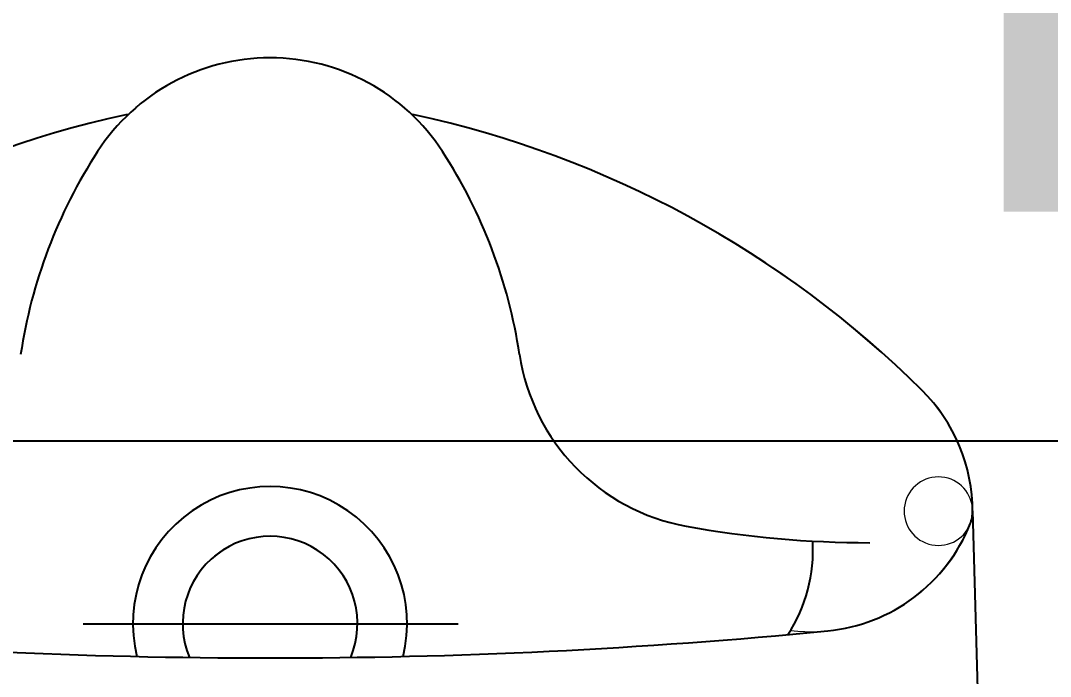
# Model space of a CAD drawing. Header units: millimetres. Extents: x 2148 to 2681, y 758 to 986.
# Drawn here: x 2352.0547 to 2352.4554, y 875.427 to 875.682 of the extents above; entities that cross this region are included whole.
import ezdxf

# ---------------------------------------------------------------- set-up
doc = ezdxf.new("R2010")
doc.units = ezdxf.units.MM
doc.linetypes.add('CENTER2', pattern=[28.575000000000003, 19.05, -3.175, 3.175, -3.175])
for name, color, linetype in [('0.1', 193, 'Continuous'), ('0.4', 121, 'Continuous'), ('S_GRID LINES', 252, 'Continuous')]:
    doc.layers.add(name, color=color, linetype=linetype)
doc.styles.add('MMTX$0$ESMX$0$X-OPTA1D', font='x-opta1d')

msp = doc.modelspace()

# ---------------------------------------------------------------- linework, layer by layer
at = {"layer": '0.1'}
for p, q in [((2352.425103423848, 875.4913579669908, -2.220439746692983e-08), (2352.4316394602, 875.2475279516318, -2.220439746692983e-08)), ((2352.425103423848, 875.4913579669908, -2.220439746692983e-08), (2352.4316394602, 875.2475279516318, -2.220439746692983e-08)), ((2352.425103423848, 875.4913579669908, -2.220439746692983e-08), (2352.4316394602, 875.2475279516318, -2.220439746692983e-08)), ((2352.425103423848, 875.4913579669908, -2.220439746692983e-08), (2352.4316394602, 875.2475279516318, -2.220439746692983e-08)), ((2352.425103423848, 875.4913579669908, -2.220439746692983e-08), (2352.4316394602, 875.2475279516318, -2.220439746692983e-08)), ((2352.425103423848, 875.4913579669908, -2.220439746692983e-08), (2352.4316394602, 875.2475279516318, -2.220439746692983e-08)), ((2352.425103423848, 875.4913579669908, -2.220439746692983e-08), (2352.4316394602, 875.2475279516318, -2.220439746692983e-08)), ((2352.425103423848, 875.4913579669908, -2.220439746692983e-08), (2352.4316394602, 875.2475279516318, -2.220439746692983e-08)), ((2352.425103423848, 875.4913579669908, -2.220439746692983e-08), (2352.4316394602, 875.2475279516318, -2.220439746692983e-08)), ((2352.425103423848, 875.4913579669908, -2.220439746692983e-08), (2352.4316394602, 875.2475279516318, -2.220439746692983e-08)), ((2352.079120438219, 875.4475274516105, -2.220439746692983e-08), (2352.224984440626, 875.4475274516105, -2.220439746692983e-08)), ((2352.079120438219, 875.4475274516105, -2.220439746692983e-08), (2352.224984440626, 875.4475274516105, -2.220439746692983e-08)), ((2352.079120438219, 875.4475274516105, -2.220439746692983e-08), (2352.224984440626, 875.4475274516105, -2.220439746692983e-08)), ((2352.079120438219, 875.4475274516105, -2.220439746692983e-08), (2352.224984440626, 875.4475274516105, -2.220439746692983e-08)), ((2352.079120438219, 875.4475274516105, -2.220439746692983e-08), (2352.224984440626, 875.4475274516105, -2.220439746692983e-08)), ((2352.079120438219, 875.4475274516105, -2.220439746692983e-08), (2352.224984440626, 875.4475274516105, -2.220439746692983e-08)), ((2352.079120438219, 875.4475274516105, -2.220439746692983e-08), (2352.224984440626, 875.4475274516105, -2.220439746692983e-08)), ((2352.079120438219, 875.4475274516105, -2.220439746692983e-08), (2352.224984440626, 875.4475274516105, -2.220439746692983e-08)), ((2352.079120438219, 875.4475274516105, -2.220439746692983e-08), (2352.224984440626, 875.4475274516105, -2.220439746692983e-08)), ((2352.079120438219, 875.4475274516105, -2.220439746692983e-08), (2352.224984440626, 875.4475274516105, -2.220439746692983e-08))]:
    msp.add_line(p, q, dxfattribs=at)
for centre, radius, start, end in [((2352.151772047706, 875.5875271015927, -2.220439746692983e-08), 0.079999799998, 32.95790810857712, 147.0420918914229), ((2352.151772047706, 875.5875271015927, -2.220439746692983e-08), 0.079999799998, 32.95790810857712, 147.0420918914229), ((2352.151772047706, 875.5875271015927, -2.220439746692983e-08), 0.079999799998, 32.95790810857712, 147.0420918914229), ((2352.151772047706, 875.5875271015927, -2.220439746692983e-08), 0.079999799998, 32.95790810857712, 147.0420918914229), ((2352.151772047706, 875.5875271015927, -2.220439746692983e-08), 0.079999799998, 32.95790810857712, 147.0420918914229), ((2352.151772047706, 875.5875271015927, -2.220439746692983e-08), 0.079999799998, 32.95790810857712, 147.0420918914229), ((2352.151772047706, 875.5875271015927, -2.220439746692983e-08), 0.079999799998, 32.95790810857712, 147.0420918914229), ((2352.151772047706, 875.5875271015927, -2.220439746692983e-08), 0.079999799998, 32.95790810857712, 147.0420918914229), ((2352.151772047706, 875.5875271015927, -2.220439746692983e-08), 0.079999799998, 32.95790810857712, 147.0420918914229), ((2352.151772047706, 875.5875271015927, -2.220439746692983e-08), 0.079999799998, 32.95790810857712, 147.0420918914229), ((2352.179818802449, 875.2542595358343, -2.220439746692983e-08), 0.3999989999899999, 102.1429334334428, 134.7601460619182), ((2352.179818802449, 875.2542595358343, -2.220439746692983e-08), 0.3999989999899999, 102.1429334334428, 134.7601460619182), ((2352.179818802449, 875.2542595358343, -2.220439746692983e-08), 0.3999989999899999, 102.1429334334428, 134.7601460619182), ((2352.179818802449, 875.2542595358343, -2.220439746692983e-08), 0.3999989999899999, 102.1429334334428, 134.7601460619182), ((2352.179818802449, 875.2542595358343, -2.220439746692983e-08), 0.3999989999899999, 102.1429334334428, 134.7601460619182), ((2352.179818802449, 875.2542595358343, -2.220439746692983e-08), 0.3999989999899999, 102.1429334334428, 134.7601460619182), ((2352.179818802449, 875.2542595358343, -2.220439746692983e-08), 0.3999989999899999, 102.1429334334428, 134.7601460619182), ((2352.179818802449, 875.2542595358343, -2.220439746692983e-08), 0.3999989999899999, 102.1429334334428, 134.7601460619182), ((2352.179818802449, 875.2542595358343, -2.220439746692983e-08), 0.3999989999899999, 102.1429334334428, 134.7601460619182), ((2352.179818802449, 875.2542595358343, -2.220439746692983e-08), 0.3999989999899999, 102.1429334334428, 134.7601460619182), ((2352.151772047706, 875.3846093284326, -2.220439746692983e-08), 0.2666659999933416, 101.9264656363215, 102.1429334334428), ((2352.151772047706, 875.3846093284326, -2.220439746692983e-08), 0.2666659999933416, 101.9264656363215, 102.1429334334428), ((2352.151772047706, 875.3846093284326, -2.220439746692983e-08), 0.2666659999933416, 101.9264656363215, 102.1429334334428), ((2352.151772047706, 875.3846093284326, -2.220439746692983e-08), 0.2666659999933416, 101.9264656363215, 102.1429334334428), ((2352.151772047706, 875.3846093284326, -2.220439746692983e-08), 0.2666659999933416, 101.9264656363215, 102.1429334334428), ((2352.151772047706, 875.3846093284326, -2.220439746692983e-08), 0.2666659999933416, 101.9264656363215, 102.1429334334428), ((2352.151772047706, 875.3846093284326, -2.220439746692983e-08), 0.2666659999933416, 101.9264656363215, 102.1429334334428), ((2352.151772047706, 875.3846093284326, -2.220439746692983e-08), 0.2666659999933416, 101.9264656363215, 102.1429334334428), ((2352.151772047706, 875.3846093284326, -2.220439746692983e-08), 0.2666659999933416, 101.9264656363215, 102.1429334334428), ((2352.151772047706, 875.3846093284326, -2.220439746692983e-08), 0.2666659999933416, 101.9264656363215, 102.1429334334428), ((2352.151772047706, 875.3846093284326, -2.220439746692983e-08), 0.2666659999933416, 77.85706656655718, 78.07353436367852), ((2352.151772047706, 875.3846093284326, -2.220439746692983e-08), 0.2666659999933416, 77.85706656655718, 78.07353436367852), ((2352.151772047706, 875.3846093284326, -2.220439746692983e-08), 0.2666659999933416, 77.85706656655718, 78.07353436367852), ((2352.151772047706, 875.3846093284326, -2.220439746692983e-08), 0.2666659999933416, 77.85706656655718, 78.07353436367852), ((2352.151772047706, 875.3846093284326, -2.220439746692983e-08), 0.2666659999933416, 77.85706656655718, 78.07353436367852), ((2352.151772047706, 875.3846093284326, -2.220439746692983e-08), 0.2666659999933416, 77.85706656655718, 78.07353436367852), ((2352.151772047706, 875.3846093284326, -2.220439746692983e-08), 0.2666659999933416, 77.85706656655718, 78.07353436367852), ((2352.151772047706, 875.3846093284326, -2.220439746692983e-08), 0.2666659999933416, 77.85706656655718, 78.07353436367852), ((2352.151772047706, 875.3846093284326, -2.220439746692983e-08), 0.2666659999933416, 77.85706656655718, 78.07353436367852), ((2352.151772047706, 875.3846093284326, -2.220439746692983e-08), 0.2666659999933416, 77.85706656655718, 78.07353436367852), ((2352.123725292995, 875.2542595358343, -2.220439746692983e-08), 0.3999989999899999, 45.23985393808178, 77.85706656655718), ((2352.123725292995, 875.2542595358343, -2.220439746692983e-08), 0.3999989999899999, 45.23985393808178, 77.85706656655718), ((2352.123725292995, 875.2542595358343, -2.220439746692983e-08), 0.3999989999899999, 45.23985393808178, 77.85706656655718), ((2352.123725292995, 875.2542595358343, -2.220439746692983e-08), 0.3999989999899999, 45.23985393808178, 77.85706656655718), ((2352.123725292995, 875.2542595358343, -2.220439746692983e-08), 0.3999989999899999, 45.23985393808178, 77.85706656655718), ((2352.123725292995, 875.2542595358343, -2.220439746692983e-08), 0.3999989999899999, 45.23985393808178, 77.85706656655718), ((2352.123725292995, 875.2542595358343, -2.220439746692983e-08), 0.3999989999899999, 45.23985393808178, 77.85706656655718), ((2352.123725292995, 875.2542595358343, -2.220439746692983e-08), 0.3999989999899999, 45.23985393808178, 77.85706656655718), ((2352.123725292995, 875.2542595358343, -2.220439746692983e-08), 0.3999989999899999, 45.23985393808178, 77.85706656655718), ((2352.123725292995, 875.2542595358343, -2.220439746692983e-08), 0.3999989999899999, 45.23985393808178, 77.85706656655718), ((2352.252460250771, 875.5222445329662, -2.220439746692983e-08), 0.199999499995, 147.0420918914229, 171.3901035833377), ((2352.252460250771, 875.5222445329662, -2.220439746692983e-08), 0.199999499995, 147.0420918914229, 171.3901035833377), ((2352.252460250771, 875.5222445329662, -2.220439746692983e-08), 0.199999499995, 147.0420918914229, 171.3901035833377), ((2352.252460250771, 875.5222445329662, -2.220439746692983e-08), 0.199999499995, 147.0420918914229, 171.3901035833377), ((2352.252460250771, 875.5222445329662, -2.220439746692983e-08), 0.199999499995, 147.0420918914229, 171.3901035833377), ((2352.252460250771, 875.5222445329662, -2.220439746692983e-08), 0.199999499995, 147.0420918914229, 171.3901035833377), ((2352.252460250771, 875.5222445329662, -2.220439746692983e-08), 0.199999499995, 147.0420918914229, 171.3901035833377), ((2352.252460250771, 875.5222445329662, -2.220439746692983e-08), 0.199999499995, 147.0420918914229, 171.3901035833377), ((2352.252460250771, 875.5222445329662, -2.220439746692983e-08), 0.199999499995, 147.0420918914229, 171.3901035833377), ((2352.252460250771, 875.5222445329662, -2.220439746692983e-08), 0.199999499995, 147.0420918914229, 171.3901035833377), ((2352.051083844673, 875.5222445329662, -2.220439746692983e-08), 0.199999499995, 8.609896416662309, 32.95790810857712), ((2352.051083844673, 875.5222445329662, -2.220439746692983e-08), 0.199999499995, 8.609896416662309, 32.95790810857712), ((2352.051083844673, 875.5222445329662, -2.220439746692983e-08), 0.199999499995, 8.609896416662309, 32.95790810857712), ((2352.051083844673, 875.5222445329662, -2.220439746692983e-08), 0.199999499995, 8.609896416662309, 32.95790810857712), ((2352.051083844673, 875.5222445329662, -2.220439746692983e-08), 0.199999499995, 8.609896416662309, 32.95790810857712), ((2352.051083844673, 875.5222445329662, -2.220439746692983e-08), 0.199999499995, 8.609896416662309, 32.95790810857712), ((2352.051083844673, 875.5222445329662, -2.220439746692983e-08), 0.199999499995, 8.609896416662309, 32.95790810857712), ((2352.051083844673, 875.5222445329662, -2.220439746692983e-08), 0.199999499995, 8.609896416662309, 32.95790810857712), ((2352.051083844673, 875.5222445329662, -2.220439746692983e-08), 0.199999499995, 8.609896416662309, 32.95790810857712), ((2352.051083844673, 875.5222445329662, -2.220439746692983e-08), 0.199999499995, 8.609896416662309, 32.95790810857712), ((2352.327927703119, 875.5641621430066, -2.220439746692983e-08), 0.079999799998, 188.6098964166623, 259.7071829857526), ((2352.327927703119, 875.5641621430066, -2.220439746692983e-08), 0.079999799998, 188.6098964166623, 259.7071829857526), ((2352.327927703119, 875.5641621430066, -2.220439746692983e-08), 0.079999799998, 188.6098964166623, 259.7071829857526), ((2352.327927703119, 875.5641621430066, -2.220439746692983e-08), 0.079999799998, 188.6098964166623, 259.7071829857526), ((2352.327927703119, 875.5641621430066, -2.220439746692983e-08), 0.079999799998, 188.6098964166623, 259.7071829857526), ((2352.327927703119, 875.5641621430066, -2.220439746692983e-08), 0.079999799998, 188.6098964166623, 259.7071829857526), ((2352.327927703119, 875.5641621430066, -2.220439746692983e-08), 0.079999799998, 188.6098964166623, 259.7071829857526), ((2352.327927703119, 875.5641621430066, -2.220439746692983e-08), 0.079999799998, 188.6098964166623, 259.7071829857526), ((2352.327927703119, 875.5641621430066, -2.220439746692983e-08), 0.079999799998, 188.6098964166623, 259.7071829857526), ((2352.327927703119, 875.5641621430066, -2.220439746692983e-08), 0.079999799998, 188.6098964166623, 259.7071829857526), ((2352.358438197721, 875.4909458427817, -2.220439746692983e-08), 0.06666649999833334, 0, 45.23985393808178), ((2352.358438197721, 875.4909458427817, -2.220439746692983e-08), 0.06666649999833334, 0, 45.23985393808178), ((2352.358438197721, 875.4909458427817, -2.220439746692983e-08), 0.06666649999833334, 0, 45.23985393808178), ((2352.358438197721, 875.4909458427817, -2.220439746692983e-08), 0.06666649999833334, 0, 45.23985393808178), ((2352.358438197721, 875.4909458427817, -2.220439746692983e-08), 0.06666649999833334, 0, 45.23985393808178), ((2352.358438197721, 875.4909458427817, -2.220439746692983e-08), 0.06666649999833334, 0, 45.23985393808178), ((2352.358438197721, 875.4909458427817, -2.220439746692983e-08), 0.06666649999833334, 0, 45.23985393808178), ((2352.358438197721, 875.4909458427817, -2.220439746692983e-08), 0.06666649999833334, 0, 45.23985393808178), ((2352.358438197721, 875.4909458427817, -2.220439746692983e-08), 0.06666649999833334, 0, 45.23985393808178), ((2352.358438197721, 875.4909458427817, -2.220439746692983e-08), 0.06666649999833334, 0, 45.23985393808178), ((2352.151772047706, 875.4475274516105, -2.220439746692983e-08), 0.05333319999866666, 346.1859408485906, 193.8140591514094), ((2352.151772047706, 875.4475274516105, -2.220439746692983e-08), 0.05333319999866666, 346.1859408485906, 193.8140591514094), ((2352.151772047706, 875.4475274516105, -2.220439746692983e-08), 0.05333319999866666, 346.1859408485906, 193.8140591514094), ((2352.151772047706, 875.4475274516105, -2.220439746692983e-08), 0.05333319999866666, 346.1859408485906, 193.8140591514094), ((2352.151772047706, 875.4475274516105, -2.220439746692983e-08), 0.05333319999866666, 346.1859408485906, 193.8140591514094), ((2352.151772047706, 875.4475274516105, -2.220439746692983e-08), 0.05333319999866666, 346.1859408485906, 193.8140591514094), ((2352.151772047706, 875.4475274516105, -2.220439746692983e-08), 0.05333319999866666, 346.1859408485906, 193.8140591514094), ((2352.151772047706, 875.4475274516105, -2.220439746692983e-08), 0.05333319999866666, 346.1859408485906, 193.8140591514094), ((2352.151772047706, 875.4475274516105, -2.220439746692983e-08), 0.05333319999866666, 346.1859408485906, 193.8140591514094), ((2352.151772047706, 875.4475274516105, -2.220439746692983e-08), 0.05333319999866666, 346.1859408485906, 193.8140591514094), ((2352.411770378611, 875.491275542149, -2.220439746692983e-08), 0.01333329999966667, 338.2052513048289, 0.354197793494973), ((2352.411770378611, 875.491275542149, -2.220439746692983e-08), 0.01333329999966667, 338.2052513048289, 0.354197793494973), ((2352.411770378611, 875.491275542149, -2.220439746692983e-08), 0.01333329999966667, 338.2052513048289, 0.354197793494973), ((2352.411770378611, 875.491275542149, -2.220439746692983e-08), 0.01333329999966667, 338.2052513048289, 0.354197793494973), ((2352.411770378611, 875.491275542149, -2.220439746692983e-08), 0.01333329999966667, 338.2052513048289, 0.354197793494973), ((2352.411770378611, 875.491275542149, -2.220439746692983e-08), 0.01333329999966667, 338.2052513048289, 0.354197793494973), ((2352.411770378611, 875.491275542149, -2.220439746692983e-08), 0.01333329999966667, 338.2052513048289, 0.354197793494973), ((2352.411770378611, 875.491275542149, -2.220439746692983e-08), 0.01333329999966667, 338.2052513048289, 0.354197793494973), ((2352.411770378611, 875.491275542149, -2.220439746692983e-08), 0.01333329999966667, 338.2052513048289, 0.354197793494973), ((2352.411770378611, 875.491275542149, -2.220439746692983e-08), 0.01333329999966667, 338.2052513048289, 0.354197793494973), ((2352.385104797716, 875.879011738604, -2.220439746692983e-08), 0.3999989999899999, 259.7071829857526, 270), ((2352.385104797716, 875.879011738604, -2.220439746692983e-08), 0.3999989999899999, 259.7071829857526, 270), ((2352.385104797716, 875.879011738604, -2.220439746692983e-08), 0.3999989999899999, 259.7071829857526, 270), ((2352.385104797716, 875.879011738604, -2.220439746692983e-08), 0.3999989999899999, 259.7071829857526, 270), ((2352.385104797716, 875.879011738604, -2.220439746692983e-08), 0.3999989999899999, 259.7071829857526, 270), ((2352.385104797716, 875.879011738604, -2.220439746692983e-08), 0.3999989999899999, 259.7071829857526, 270), ((2352.385104797716, 875.879011738604, -2.220439746692983e-08), 0.3999989999899999, 259.7071829857526, 270), ((2352.385104797716, 875.879011738604, -2.220439746692983e-08), 0.3999989999899999, 259.7071829857526, 270), ((2352.385104797716, 875.879011738604, -2.220439746692983e-08), 0.3999989999899999, 259.7071829857526, 270), ((2352.385104797716, 875.879011738604, -2.220439746692983e-08), 0.3999989999899999, 259.7071829857526, 270), ((2352.362249443243, 875.5110772385331, -2.220439746692983e-08), 0.06666649999833334, 275.5579196270638, 338.2052513048289), ((2352.362249443243, 875.5110772385331, -2.220439746692983e-08), 0.06666649999833334, 275.5579196270638, 338.2052513048289), ((2352.362249443243, 875.5110772385331, -2.220439746692983e-08), 0.06666649999833334, 275.5579196270638, 338.2052513048289), ((2352.362249443243, 875.5110772385331, -2.220439746692983e-08), 0.06666649999833334, 275.5579196270638, 338.2052513048289), ((2352.362249443243, 875.5110772385331, -2.220439746692983e-08), 0.06666649999833334, 275.5579196270638, 338.2052513048289), ((2352.362249443243, 875.5110772385331, -2.220439746692983e-08), 0.06666649999833334, 275.5579196270638, 338.2052513048289), ((2352.362249443243, 875.5110772385331, -2.220439746692983e-08), 0.06666649999833334, 275.5579196270638, 338.2052513048289), ((2352.362249443243, 875.5110772385331, -2.220439746692983e-08), 0.06666649999833334, 275.5579196270638, 338.2052513048289), ((2352.362249443243, 875.5110772385331, -2.220439746692983e-08), 0.06666649999833334, 275.5579196270638, 338.2052513048289), ((2352.362249443243, 875.5110772385331, -2.220439746692983e-08), 0.06666649999833334, 275.5579196270638, 338.2052513048289), ((2352.151772047706, 875.4475274516105, -2.220439746692983e-08), 0.03399991499915, 337.3130539478161, 202.6869460521839), ((2352.151772047706, 875.4475274516105, -2.220439746692983e-08), 0.03399991499915, 337.3130539478161, 202.6869460521839), ((2352.151772047706, 875.4475274516105, -2.220439746692983e-08), 0.03399991499915, 337.3130539478161, 202.6869460521839), ((2352.151772047706, 875.4475274516105, -2.220439746692983e-08), 0.03399991499915, 337.3130539478161, 202.6869460521839), ((2352.151772047706, 875.4475274516105, -2.220439746692983e-08), 0.03399991499915, 337.3130539478161, 202.6869460521839), ((2352.151772047706, 875.4475274516105, -2.220439746692983e-08), 0.03399991499915, 337.3130539478161, 202.6869460521839), ((2352.151772047706, 875.4475274516105, -2.220439746692983e-08), 0.03399991499915, 337.3130539478161, 202.6869460521839), ((2352.151772047706, 875.4475274516105, -2.220439746692983e-08), 0.03399991499915, 337.3130539478161, 202.6869460521839), ((2352.151772047706, 875.4475274516105, -2.220439746692983e-08), 0.03399991499915, 337.3130539478161, 202.6869460521839), ((2352.151772047706, 875.4475274516105, -2.220439746692983e-08), 0.03399991499915, 337.3130539478161, 202.6869460521839), ((2352.302985696844, 875.4760717139823, -2.220439746692983e-08), 0.05999984999849999, 326.8616794757604, 3.400537915627815), ((2352.302985696844, 875.4760717139823, -2.220439746692983e-08), 0.05999984999849999, 326.8616794757604, 3.400537915627815), ((2352.302985696844, 875.4760717139823, -2.220439746692983e-08), 0.05999984999849999, 326.8616794757604, 3.400537915627815), ((2352.302985696844, 875.4760717139823, -2.220439746692983e-08), 0.05999984999849999, 326.8616794757604, 3.400537915627815), ((2352.302985696844, 875.4760717139823, -2.220439746692983e-08), 0.05999984999849999, 326.8616794757604, 3.400537915627815), ((2352.302985696844, 875.4760717139823, -2.220439746692983e-08), 0.05999984999849999, 326.8616794757604, 3.400537915627815), ((2352.302985696844, 875.4760717139823, -2.220439746692983e-08), 0.05999984999849999, 326.8616794757604, 3.400537915627815), ((2352.302985696844, 875.4760717139823, -2.220439746692983e-08), 0.05999984999849999, 326.8616794757604, 3.400537915627815), ((2352.302985696844, 875.4760717139823, -2.220439746692983e-08), 0.05999984999849999, 326.8616794757604, 3.400537915627815), ((2352.302985696844, 875.4760717139823, -2.220439746692983e-08), 0.05999984999849999, 326.8616794757604, 3.400537915627815), ((2352.151772047706, 877.6740478898523, -2.220439746692983e-08), 2.239853738247487, 264.4420803729362, 275.5579196270638), ((2352.151772047706, 877.6740478898523, -2.220439746692983e-08), 2.239853738247487, 264.4420803729362, 275.5579196270638), ((2352.151772047706, 877.6740478898523, -2.220439746692983e-08), 2.239853738247487, 264.4420803729362, 275.5579196270638), ((2352.151772047706, 877.6740478898523, -2.220439746692983e-08), 2.239853738247487, 264.4420803729362, 275.5579196270638), ((2352.151772047706, 877.6740478898523, -2.220439746692983e-08), 2.239853738247487, 264.4420803729362, 275.5579196270638), ((2352.151772047706, 877.6740478898523, -2.220439746692983e-08), 2.239853738247487, 264.4420803729362, 275.5579196270638), ((2352.151772047706, 877.6740478898523, -2.220439746692983e-08), 2.239853738247487, 264.4420803729362, 275.5579196270638), ((2352.151772047706, 877.6740478898523, -2.220439746692983e-08), 2.239853738247487, 264.4420803729362, 275.5579196270638), ((2352.151772047706, 877.6740478898523, -2.220439746692983e-08), 2.239853738247487, 264.4420803729362, 275.5579196270638), ((2352.151772047706, 877.6740478898523, -2.220439746692983e-08), 2.239853738247487, 264.4420803729362, 275.5579196270638)]:
    msp.add_arc(centre, radius, start, end, dxfattribs=at)
at = {"layer": '0.4', "color": 193, "lineweight": 0, "ltscale": 0.5}
for p, q in [((2352.425103423848, 875.4913579669908, -2.220439746692983e-08), (2352.4316394602, 875.2475279516318, -2.220439746692983e-08)), ((2352.425103423848, 875.4913579669908, -2.220439746692983e-08), (2352.4316394602, 875.2475279516318, -2.220439746692983e-08)), ((2352.425103423848, 875.4913579669908, -2.220439746692983e-08), (2352.4316394602, 875.2475279516318, -2.220439746692983e-08)), ((2352.425103423848, 875.4913579669908, -2.220439746692983e-08), (2352.4316394602, 875.2475279516318, -2.220439746692983e-08)), ((2352.425103423848, 875.4913579669908, -2.220439746692983e-08), (2352.4316394602, 875.2475279516318, -2.220439746692983e-08)), ((2352.425103423848, 875.4913579669908, -2.220439746692983e-08), (2352.4316394602, 875.2475279516318, -2.220439746692983e-08)), ((2352.425103423848, 875.4913579669908, -2.220439746692983e-08), (2352.4316394602, 875.2475279516318, -2.220439746692983e-08)), ((2352.425103423848, 875.4913579669908, -2.220439746692983e-08), (2352.4316394602, 875.2475279516318, -2.220439746692983e-08)), ((2352.425103423848, 875.4913579669908, -2.220439746692983e-08), (2352.4316394602, 875.2475279516318, -2.220439746692983e-08)), ((2352.425103423848, 875.4913579669908, -2.220439746692983e-08), (2352.4316394602, 875.2475279516318, -2.220439746692983e-08)), ((2352.185771962709, 875.4475274516105, -2.220439746692983e-08), (2352.117772132705, 875.4475274516105, -2.220439746692983e-08)), ((2352.185771962709, 875.4475274516105, -2.220439746692983e-08), (2352.117772132705, 875.4475274516105, -2.220439746692983e-08)), ((2352.185771962709, 875.4475274516105, -2.220439746692983e-08), (2352.117772132705, 875.4475274516105, -2.220439746692983e-08)), ((2352.185771962709, 875.4475274516105, -2.220439746692983e-08), (2352.117772132705, 875.4475274516105, -2.220439746692983e-08)), ((2352.185771962709, 875.4475274516105, -2.220439746692983e-08), (2352.117772132705, 875.4475274516105, -2.220439746692983e-08)), ((2352.185771962709, 875.4475274516105, -2.220439746692983e-08), (2352.117772132705, 875.4475274516105, -2.220439746692983e-08)), ((2352.185771962709, 875.4475274516105, -2.220439746692983e-08), (2352.117772132705, 875.4475274516105, -2.220439746692983e-08)), ((2352.185771962709, 875.4475274516105, -2.220439746692983e-08), (2352.117772132705, 875.4475274516105, -2.220439746692983e-08)), ((2352.185771962709, 875.4475274516105, -2.220439746692983e-08), (2352.117772132705, 875.4475274516105, -2.220439746692983e-08)), ((2352.185771962709, 875.4475274516105, -2.220439746692983e-08), (2352.117772132705, 875.4475274516105, -2.220439746692983e-08))]:
    msp.add_line(p, q, dxfattribs=at)
for centre, radius, start, end in [((2352.151772047706, 875.5875271015927, -2.220439746692983e-08), 0.07999979999800688, 46.46142057375373, 133.5385794262463), ((2352.151772047706, 875.5875271015927, -2.220439746692983e-08), 0.07999979999800688, 46.46142057375373, 133.5385794262463), ((2352.151772047706, 875.5875271015927, -2.220439746692983e-08), 0.07999979999800688, 46.46142057375373, 133.5385794262463), ((2352.151772047706, 875.5875271015927, -2.220439746692983e-08), 0.07999979999800688, 46.46142057375373, 133.5385794262463), ((2352.151772047706, 875.5875271015927, -2.220439746692983e-08), 0.07999979999800688, 46.46142057375373, 133.5385794262463), ((2352.151772047706, 875.5875271015927, -2.220439746692983e-08), 0.07999979999800688, 46.46142057375373, 133.5385794262463), ((2352.151772047706, 875.5875271015927, -2.220439746692983e-08), 0.07999979999800688, 46.46142057375373, 133.5385794262463), ((2352.151772047706, 875.5875271015927, -2.220439746692983e-08), 0.07999979999800688, 46.46142057375373, 133.5385794262463), ((2352.151772047706, 875.5875271015927, -2.220439746692983e-08), 0.07999979999800688, 46.46142057375373, 133.5385794262463), ((2352.151772047706, 875.5875271015927, -2.220439746692983e-08), 0.07999979999800688, 46.46142057375373, 133.5385794262463), ((2352.179818802449, 875.2542595358343, -2.220439746692983e-08), 0.3999989999900301, 101.9984734764744, 134.7601460619182), ((2352.179818802449, 875.2542595358343, -2.220439746692983e-08), 0.3999989999900301, 101.9984734764744, 134.7601460619182), ((2352.179818802449, 875.2542595358343, -2.220439746692983e-08), 0.3999989999900301, 101.9984734764744, 134.7601460619182), ((2352.179818802449, 875.2542595358343, -2.220439746692983e-08), 0.3999989999900301, 101.9984734764744, 134.7601460619182), ((2352.179818802449, 875.2542595358343, -2.220439746692983e-08), 0.3999989999900301, 101.9984734764744, 134.7601460619182), ((2352.179818802449, 875.2542595358343, -2.220439746692983e-08), 0.3999989999900301, 101.9984734764744, 134.7601460619182), ((2352.179818802449, 875.2542595358343, -2.220439746692983e-08), 0.3999989999900301, 101.9984734764744, 134.7601460619182), ((2352.179818802449, 875.2542595358343, -2.220439746692983e-08), 0.3999989999900301, 101.9984734764744, 134.7601460619182), ((2352.179818802449, 875.2542595358343, -2.220439746692983e-08), 0.3999989999900301, 101.9984734764744, 134.7601460619182), ((2352.179818802449, 875.2542595358343, -2.220439746692983e-08), 0.3999989999900301, 101.9984734764744, 134.7601460619182), ((2352.123725292995, 875.2542595358343, -2.220439746692983e-08), 0.3999989999899703, 45.23985393808178, 78.00152652352564), ((2352.123725292995, 875.2542595358343, -2.220439746692983e-08), 0.3999989999899703, 45.23985393808178, 78.00152652352564), ((2352.123725292995, 875.2542595358343, -2.220439746692983e-08), 0.3999989999899703, 45.23985393808178, 78.00152652352564), ((2352.123725292995, 875.2542595358343, -2.220439746692983e-08), 0.3999989999899703, 45.23985393808178, 78.00152652352564), ((2352.123725292995, 875.2542595358343, -2.220439746692983e-08), 0.3999989999899703, 45.23985393808178, 78.00152652352564), ((2352.123725292995, 875.2542595358343, -2.220439746692983e-08), 0.3999989999899703, 45.23985393808178, 78.00152652352564), ((2352.123725292995, 875.2542595358343, -2.220439746692983e-08), 0.3999989999899703, 45.23985393808178, 78.00152652352564), ((2352.123725292995, 875.2542595358343, -2.220439746692983e-08), 0.3999989999899703, 45.23985393808178, 78.00152652352564), ((2352.123725292995, 875.2542595358343, -2.220439746692983e-08), 0.3999989999899703, 45.23985393808178, 78.00152652352564), ((2352.123725292995, 875.2542595358343, -2.220439746692983e-08), 0.3999989999899703, 45.23985393808178, 78.00152652352564), ((2352.358438197721, 875.4909458427817, -2.220439746692983e-08), 0.06666649999835818, 0.354197793494973, 45.23985393808178), ((2352.358438197721, 875.4909458427817, -2.220439746692983e-08), 0.06666649999835818, 0.354197793494973, 45.23985393808178), ((2352.358438197721, 875.4909458427817, -2.220439746692983e-08), 0.06666649999835818, 0.354197793494973, 45.23985393808178), ((2352.358438197721, 875.4909458427817, -2.220439746692983e-08), 0.06666649999835818, 0.354197793494973, 45.23985393808178), ((2352.358438197721, 875.4909458427817, -2.220439746692983e-08), 0.06666649999835818, 0.354197793494973, 45.23985393808178), ((2352.358438197721, 875.4909458427817, -2.220439746692983e-08), 0.06666649999835818, 0.354197793494973, 45.23985393808178), ((2352.358438197721, 875.4909458427817, -2.220439746692983e-08), 0.06666649999835818, 0.354197793494973, 45.23985393808178), ((2352.358438197721, 875.4909458427817, -2.220439746692983e-08), 0.06666649999835818, 0.354197793494973, 45.23985393808178), ((2352.358438197721, 875.4909458427817, -2.220439746692983e-08), 0.06666649999835818, 0.354197793494973, 45.23985393808178), ((2352.358438197721, 875.4909458427817, -2.220439746692983e-08), 0.06666649999835818, 0.354197793494973, 45.23985393808178), ((2352.151772047706, 875.4475274516105, -2.220439746692983e-08), 0.05333319999868316, 346.1859408485906, 193.8140591514094), ((2352.151772047706, 875.4475274516105, -2.220439746692983e-08), 0.05333319999868316, 346.1859408485906, 193.8140591514094), ((2352.151772047706, 875.4475274516105, -2.220439746692983e-08), 0.05333319999868316, 346.1859408485906, 193.8140591514094), ((2352.151772047706, 875.4475274516105, -2.220439746692983e-08), 0.05333319999868316, 346.1859408485906, 193.8140591514094), ((2352.151772047706, 875.4475274516105, -2.220439746692983e-08), 0.05333319999868316, 346.1859408485906, 193.8140591514094), ((2352.151772047706, 875.4475274516105, -2.220439746692983e-08), 0.05333319999868316, 346.1859408485906, 193.8140591514094), ((2352.151772047706, 875.4475274516105, -2.220439746692983e-08), 0.05333319999868316, 346.1859408485906, 193.8140591514094), ((2352.151772047706, 875.4475274516105, -2.220439746692983e-08), 0.05333319999868316, 346.1859408485906, 193.8140591514094), ((2352.151772047706, 875.4475274516105, -2.220439746692983e-08), 0.05333319999868316, 346.1859408485906, 193.8140591514094), ((2352.151772047706, 875.4475274516105, -2.220439746692983e-08), 0.05333319999868316, 346.1859408485906, 193.8140591514094), ((2352.411770378611, 875.491275542149, -2.220439746692983e-08), 0.01333329999936146, 0, 338.2052513048289), ((2352.411770378611, 875.491275542149, -2.220439746692983e-08), 0.01333329999936146, 0, 338.2052513048289), ((2352.411770378611, 875.491275542149, -2.220439746692983e-08), 0.01333329999936146, 0, 338.2052513048289), ((2352.411770378611, 875.491275542149, -2.220439746692983e-08), 0.01333329999936146, 0, 338.2052513048289), ((2352.411770378611, 875.491275542149, -2.220439746692983e-08), 0.01333329999936146, 0, 338.2052513048289), ((2352.411770378611, 875.491275542149, -2.220439746692983e-08), 0.01333329999936146, 0, 338.2052513048289), ((2352.411770378611, 875.491275542149, -2.220439746692983e-08), 0.01333329999936146, 0, 338.2052513048289), ((2352.411770378611, 875.491275542149, -2.220439746692983e-08), 0.01333329999936146, 0, 338.2052513048289), ((2352.411770378611, 875.491275542149, -2.220439746692983e-08), 0.01333329999936146, 0, 338.2052513048289), ((2352.411770378611, 875.491275542149, -2.220439746692983e-08), 0.01333329999936146, 0, 338.2052513048289), ((2352.411770378611, 875.491275542149, -2.220439746692983e-08), 0.01333329999936146, 338.2052513048289, 0), ((2352.411770378611, 875.491275542149, -2.220439746692983e-08), 0.01333329999936146, 338.2052513048289, 0), ((2352.411770378611, 875.491275542149, -2.220439746692983e-08), 0.01333329999936146, 338.2052513048289, 0), ((2352.411770378611, 875.491275542149, -2.220439746692983e-08), 0.01333329999936146, 338.2052513048289, 0), ((2352.411770378611, 875.491275542149, -2.220439746692983e-08), 0.01333329999936146, 338.2052513048289, 0), ((2352.411770378611, 875.491275542149, -2.220439746692983e-08), 0.01333329999936146, 338.2052513048289, 0), ((2352.411770378611, 875.491275542149, -2.220439746692983e-08), 0.01333329999936146, 338.2052513048289, 0), ((2352.411770378611, 875.491275542149, -2.220439746692983e-08), 0.01333329999936146, 338.2052513048289, 0), ((2352.411770378611, 875.491275542149, -2.220439746692983e-08), 0.01333329999936146, 338.2052513048289, 0), ((2352.411770378611, 875.491275542149, -2.220439746692983e-08), 0.01333329999936146, 338.2052513048289, 0), ((2352.362249443243, 875.5110772385331, -2.220439746692983e-08), 0.06666649999832903, 263.1068237185328, 338.2052513048289), ((2352.362249443243, 875.5110772385331, -2.220439746692983e-08), 0.06666649999832903, 263.1068237185328, 338.2052513048289), ((2352.362249443243, 875.5110772385331, -2.220439746692983e-08), 0.06666649999832903, 263.1068237185328, 338.2052513048289), ((2352.362249443243, 875.5110772385331, -2.220439746692983e-08), 0.06666649999832903, 263.1068237185328, 338.2052513048289), ((2352.362249443243, 875.5110772385331, -2.220439746692983e-08), 0.06666649999832903, 263.1068237185328, 338.2052513048289), ((2352.362249443243, 875.5110772385331, -2.220439746692983e-08), 0.06666649999832903, 263.1068237185328, 338.2052513048289), ((2352.362249443243, 875.5110772385331, -2.220439746692983e-08), 0.06666649999832903, 263.1068237185328, 338.2052513048289), ((2352.362249443243, 875.5110772385331, -2.220439746692983e-08), 0.06666649999832903, 263.1068237185328, 338.2052513048289), ((2352.362249443243, 875.5110772385331, -2.220439746692983e-08), 0.06666649999832903, 263.1068237185328, 338.2052513048289), ((2352.362249443243, 875.5110772385331, -2.220439746692983e-08), 0.06666649999832903, 263.1068237185328, 338.2052513048289), ((2352.362249443243, 875.5110772385331, -2.220439746692983e-08), 0.06666649999832903, 275.5579196270638, 338.2052513048289), ((2352.362249443243, 875.5110772385331, -2.220439746692983e-08), 0.06666649999832903, 275.5579196270638, 338.2052513048289), ((2352.362249443243, 875.5110772385331, -2.220439746692983e-08), 0.06666649999832903, 275.5579196270638, 338.2052513048289), ((2352.362249443243, 875.5110772385331, -2.220439746692983e-08), 0.06666649999832903, 275.5579196270638, 338.2052513048289), ((2352.362249443243, 875.5110772385331, -2.220439746692983e-08), 0.06666649999832903, 275.5579196270638, 338.2052513048289), ((2352.362249443243, 875.5110772385331, -2.220439746692983e-08), 0.06666649999832903, 275.5579196270638, 338.2052513048289), ((2352.362249443243, 875.5110772385331, -2.220439746692983e-08), 0.06666649999832903, 275.5579196270638, 338.2052513048289), ((2352.362249443243, 875.5110772385331, -2.220439746692983e-08), 0.06666649999832903, 275.5579196270638, 338.2052513048289), ((2352.362249443243, 875.5110772385331, -2.220439746692983e-08), 0.06666649999832903, 275.5579196270638, 338.2052513048289), ((2352.362249443243, 875.5110772385331, -2.220439746692983e-08), 0.06666649999832903, 275.5579196270638, 338.2052513048289), ((2352.151772047706, 875.4475274516105, -2.220439746692983e-08), 0.03399991499914181, 0, 180), ((2352.151772047706, 875.4475274516105, -2.220439746692983e-08), 0.03399991499914181, 0, 180), ((2352.151772047706, 875.4475274516105, -2.220439746692983e-08), 0.03399991499914181, 0, 180), ((2352.151772047706, 875.4475274516105, -2.220439746692983e-08), 0.03399991499914181, 0, 180), ((2352.151772047706, 875.4475274516105, -2.220439746692983e-08), 0.03399991499914181, 0, 180), ((2352.151772047706, 875.4475274516105, -2.220439746692983e-08), 0.03399991499914181, 0, 180), ((2352.151772047706, 875.4475274516105, -2.220439746692983e-08), 0.03399991499914181, 0, 180), ((2352.151772047706, 875.4475274516105, -2.220439746692983e-08), 0.03399991499914181, 0, 180), ((2352.151772047706, 875.4475274516105, -2.220439746692983e-08), 0.03399991499914181, 0, 180), ((2352.151772047706, 875.4475274516105, -2.220439746692983e-08), 0.03399991499914181, 0, 180), ((2352.151772047706, 877.6740478898523, -2.220439746692983e-08), 2.239853738247374, 264.4420803729362, 275.5579196270638), ((2352.151772047706, 877.6740478898523, -2.220439746692983e-08), 2.239853738247374, 264.4420803729362, 275.5579196270638), ((2352.151772047706, 877.6740478898523, -2.220439746692983e-08), 2.239853738247374, 264.4420803729362, 275.5579196270638), ((2352.151772047706, 877.6740478898523, -2.220439746692983e-08), 2.239853738247374, 264.4420803729362, 275.5579196270638), ((2352.151772047706, 877.6740478898523, -2.220439746692983e-08), 2.239853738247374, 264.4420803729362, 275.5579196270638), ((2352.151772047706, 877.6740478898523, -2.220439746692983e-08), 2.239853738247374, 264.4420803729362, 275.5579196270638), ((2352.151772047706, 877.6740478898523, -2.220439746692983e-08), 2.239853738247374, 264.4420803729362, 275.5579196270638), ((2352.151772047706, 877.6740478898523, -2.220439746692983e-08), 2.239853738247374, 264.4420803729362, 275.5579196270638), ((2352.151772047706, 877.6740478898523, -2.220439746692983e-08), 2.239853738247374, 264.4420803729362, 275.5579196270638), ((2352.151772047706, 877.6740478898523, -2.220439746692983e-08), 2.239853738247374, 264.4420803729362, 275.5579196270638), ((2352.302985696844, 875.4760717139823, -2.220439746692983e-08), 0.05999984999856581, 326.8616794757604, 328.6910394296015), ((2352.302985696844, 875.4760717139823, -2.220439746692983e-08), 0.05999984999856581, 326.8616794757604, 328.6910394296015), ((2352.302985696844, 875.4760717139823, -2.220439746692983e-08), 0.05999984999856581, 326.8616794757604, 328.6910394296015), ((2352.302985696844, 875.4760717139823, -2.220439746692983e-08), 0.05999984999856581, 326.8616794757604, 328.6910394296015), ((2352.302985696844, 875.4760717139823, -2.220439746692983e-08), 0.05999984999856581, 326.8616794757604, 328.6910394296015), ((2352.302985696844, 875.4760717139823, -2.220439746692983e-08), 0.05999984999856581, 326.8616794757604, 328.6910394296015), ((2352.302985696844, 875.4760717139823, -2.220439746692983e-08), 0.05999984999856581, 326.8616794757604, 328.6910394296015), ((2352.302985696844, 875.4760717139823, -2.220439746692983e-08), 0.05999984999856581, 326.8616794757604, 328.6910394296015), ((2352.302985696844, 875.4760717139823, -2.220439746692983e-08), 0.05999984999856581, 326.8616794757604, 328.6910394296015), ((2352.302985696844, 875.4760717139823, -2.220439746692983e-08), 0.05999984999856581, 326.8616794757604, 328.6910394296015), ((2352.151772047706, 877.6740478898523, -2.220439746692983e-08), 2.239853738247374, 264.8397862288841, 268.6750715626566), ((2352.151772047706, 877.6740478898523, -2.220439746692983e-08), 2.239853738247374, 264.8397862288841, 268.6750715626566), ((2352.151772047706, 877.6740478898523, -2.220439746692983e-08), 2.239853738247374, 264.8397862288841, 268.6750715626566), ((2352.151772047706, 877.6740478898523, -2.220439746692983e-08), 2.239853738247374, 264.8397862288841, 268.6750715626566), ((2352.151772047706, 877.6740478898523, -2.220439746692983e-08), 2.239853738247374, 264.8397862288841, 268.6750715626566), ((2352.151772047706, 877.6740478898523, -2.220439746692983e-08), 2.239853738247374, 264.8397862288841, 268.6750715626566), ((2352.151772047706, 877.6740478898523, -2.220439746692983e-08), 2.239853738247374, 264.8397862288841, 268.6750715626566), ((2352.151772047706, 877.6740478898523, -2.220439746692983e-08), 2.239853738247374, 264.8397862288841, 268.6750715626566), ((2352.151772047706, 877.6740478898523, -2.220439746692983e-08), 2.239853738247374, 264.8397862288841, 268.6750715626566), ((2352.151772047706, 877.6740478898523, -2.220439746692983e-08), 2.239853738247374, 264.8397862288841, 268.6750715626566), ((2352.151772047706, 877.6740478898523, -2.220439746692983e-08), 2.239853738247374, 271.3249284373434, 275.1602137711159), ((2352.151772047706, 877.6740478898523, -2.220439746692983e-08), 2.239853738247374, 271.3249284373434, 275.1602137711159), ((2352.151772047706, 877.6740478898523, -2.220439746692983e-08), 2.239853738247374, 271.3249284373434, 275.1602137711159), ((2352.151772047706, 877.6740478898523, -2.220439746692983e-08), 2.239853738247374, 271.3249284373434, 275.1602137711159), ((2352.151772047706, 877.6740478898523, -2.220439746692983e-08), 2.239853738247374, 271.3249284373434, 275.1602137711159), ((2352.151772047706, 877.6740478898523, -2.220439746692983e-08), 2.239853738247374, 271.3249284373434, 275.1602137711159), ((2352.151772047706, 877.6740478898523, -2.220439746692983e-08), 2.239853738247374, 271.3249284373434, 275.1602137711159), ((2352.151772047706, 877.6740478898523, -2.220439746692983e-08), 2.239853738247374, 271.3249284373434, 275.1602137711159), ((2352.151772047706, 877.6740478898523, -2.220439746692983e-08), 2.239853738247374, 271.3249284373434, 275.1602137711159), ((2352.151772047706, 877.6740478898523, -2.220439746692983e-08), 2.239853738247374, 271.3249284373434, 275.1602137711159)]:
    msp.add_arc(centre, radius, start, end, dxfattribs=at)
at = {"layer": 'S_GRID LINES', "linetype": 'CENTER2', "ltscale": 0.2}
msp.add_line((2365.148375356382, 875.5185079531632, -1.646909499330181e-08), (2343.580963504015, 875.5185079531632, -1.083355502920358e-08), dxfattribs=at)

# ---------------------------------------------------------------- texts
at = {"color": 2, "insert": (2352.314290934268, 875.9464268065153, -2.220439746692983e-08), "char_height": 0.25536, "width": 11.64471969592537, "attachment_point": 4, "style": 'MMTX$0$ESMX$0$X-OPTA1D'}
msp.add_mtext('0.60 M. X 0.60 M.\\P FLOOR TILES', dxfattribs=at)
msp.add_mtext('0.60 M. X 0.60 M.\\P FLOOR TILES', dxfattribs=at)

doc.saveas('drawing.dxf')
